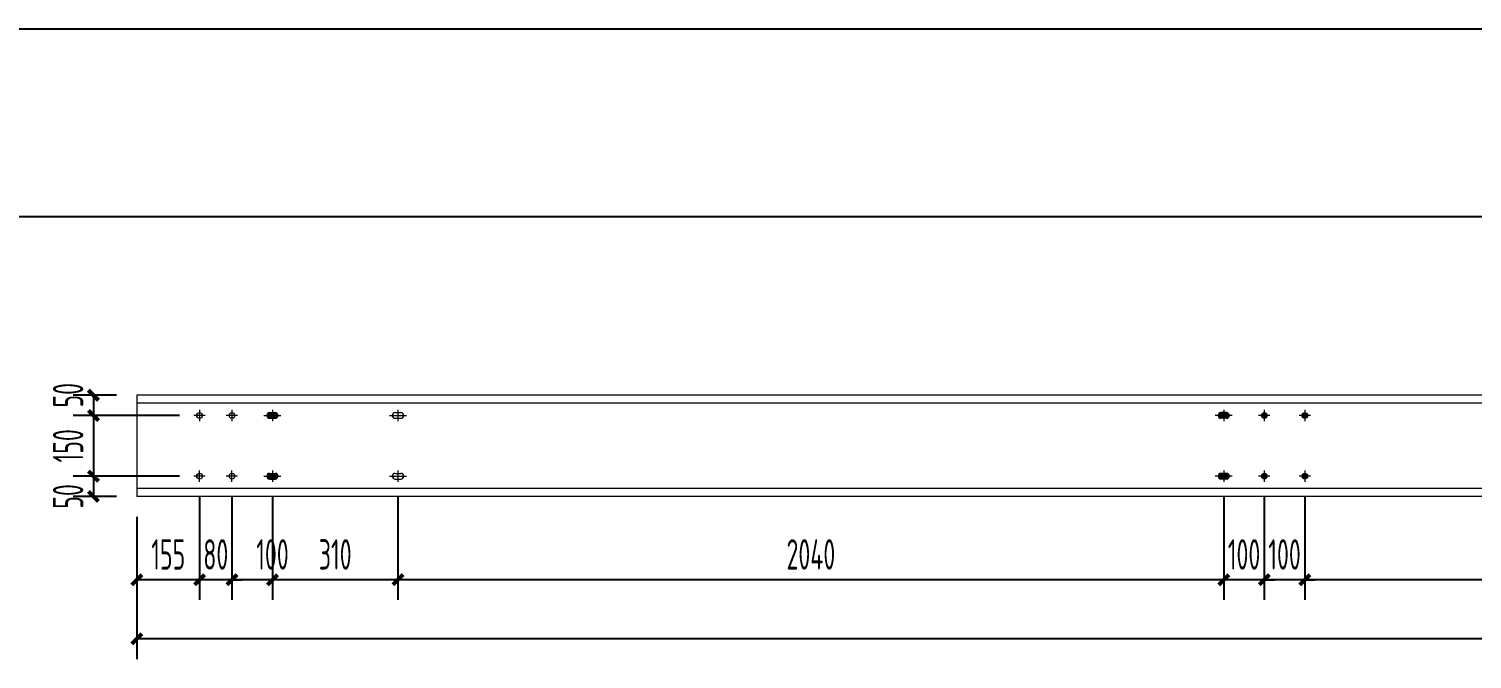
# Model space of a CAD drawing. Header units: inches. Extents: x 129725932 to 129894734, y 55771230 to 55809283.
# Drawn here: x 129809653 to 129813218, y 55786202 to 55787759 of the extents above; entities that cross this region are included whole.
import ezdxf
from ezdxf.enums import TextEntityAlignment as Align

# ---------------------------------------------------------------- set-up
doc = ezdxf.new("R2010")
doc.units = ezdxf.units.IN
doc.header["$MEASUREMENT"] = 0
for name, color, linetype, lineweight in [('Bolt', 252, 'Continuous', 9), ('灰线', 253, 'Continuous', 5), ('绿线', 3, 'Continuous', 9), ('绿色', 3, 'Continuous', 20), ('黄线', 2, 'Continuous', 13)]:
    doc.layers.add(name, color=color, linetype=linetype, lineweight=lineweight)
doc.layers.add('DIM', color=3, linetype='Continuous')
doc.layers.add('TK', color=140, linetype='Continuous')
doc.styles.add('ARIAL', font='swisscl.ttf', dxfattribs={"width": 0.7})
doc.styles.add('HZXY', font='romand.shx', dxfattribs={"bigfont": 'hzxy.shx'})
doc.styles.add('标注', font='tssdeng.shx', dxfattribs={"width": 0.6, "bigfont": 'tssdchn.shx'})
doc.dimstyles.new('构件标注', dxfattribs={"dimtxt": 75, "dimasz": 25, "dimexe": 50, "dimexo": 50, "dimgap": 25, "dimtad": 1, "dimdec": 0, "dimzin": 0, "dimdsep": 46, "dimtxsty": '标注', "dimblk": 'ARCHTICK', "dimcen": 0, "dimclrd": 1, "dimclre": 1, "dimclrt": 7, "dimadec": 0, "dimazin": 0, "dimtfac": 1, "dimtdec": 0, "dimtix": 1, "dimtmove": 2, "dimatfit": 3, "dimldrblk": 'ARCHTICK', "dimfxl": 0, "dimtolj": 1, "dimtzin": 0, "dimlwd": -1, "dimlwe": -1, "dimarcsym": 0})

# ---------------------------------------------------------------- blocks, each defined once
blk = doc.blocks.new('_ArchTick')
at = {"color": 0, "linetype": 'ByBlock', "const_width": 0.4}
blk.add_lwpolyline([(-0.5, -0.5), (0.5, 0.5)], dxfattribs=at)
blk = doc.blocks.new('*D980')
at = {"layer": 'Defpoints', "color": 0}
for p in [(129810564.7, 55786654.1), (129812604.7, 55786654.1), (129810564.7, 55786398.4)]:
    blk.add_point(p, dxfattribs=at)
at = {"layer": 'DIM', "color": 1}
for p, q in [((129810564.7, 55786604.1), (129810564.7, 55786348.4)), ((129812604.7, 55786604.1), (129812604.7, 55786348.4)), ((129812604.7, 55786398.4), (129810564.7, 55786398.4))]:
    blk.add_line(p, q, dxfattribs=at)
at = {"layer": 'DIM', "color": 1, "xscale": 25, "yscale": 25, "zscale": 25, "rotation": 180}
blk.add_blockref('_ArchTick', (129810564.7, 55786398.4), dxfattribs=at)
at = {"layer": 'DIM', "color": 1, "xscale": 25, "yscale": 25, "zscale": 25}
blk.add_blockref('_ArchTick', (129812604.7, 55786398.4), dxfattribs=at)
at = {"layer": 'DIM', "color": 7, "insert": (129811584.7, 55786460.9), "char_height": 75, "attachment_point": 5, "style": '标注'}
blk.add_mtext('\\A1;2040', dxfattribs=at)
blk = doc.blocks.new('*D981')
at = {"layer": 'Defpoints', "color": 0}
for p in [(129810154.7, 55786654.1), (129810254.7, 55786654.1), (129810154.7, 55786398.4)]:
    blk.add_point(p, dxfattribs=at)
at = {"layer": 'DIM', "color": 1}
for p, q in [((129810154.7, 55786604.1), (129810154.7, 55786348.4)), ((129810254.7, 55786604.1), (129810254.7, 55786348.4)), ((129810254.7, 55786398.4), (129810154.7, 55786398.4))]:
    blk.add_line(p, q, dxfattribs=at)
at = {"layer": 'DIM', "color": 1, "xscale": 25, "yscale": 25, "zscale": 25, "rotation": 180}
blk.add_blockref('_ArchTick', (129810154.7, 55786398.4), dxfattribs=at)
at = {"layer": 'DIM', "color": 1, "xscale": 25, "yscale": 25, "zscale": 25}
blk.add_blockref('_ArchTick', (129810254.7, 55786398.4), dxfattribs=at)
at = {"layer": 'DIM', "color": 7, "insert": (129810254.7, 55786460.9), "char_height": 75, "attachment_point": 5, "style": '标注'}
blk.add_mtext('\\A1;100', dxfattribs=at)
blk = doc.blocks.new('*D982')
at = {"layer": 'Defpoints', "color": 0}
for p in [(129809919.7, 55786604.1), (129817909.7, 55786604.1), (129809919.7, 55786252.3)]:
    blk.add_point(p, dxfattribs=at)
at = {"layer": 'DIM', "color": 1}
for p, q in [((129809919.7, 55786554.1), (129809919.7, 55786202.3)), ((129817909.7, 55786554.1), (129817909.7, 55786202.3)), ((129817909.7, 55786252.3), (129809919.7, 55786252.3))]:
    blk.add_line(p, q, dxfattribs=at)
at = {"layer": 'DIM', "color": 1, "xscale": 25, "yscale": 25, "zscale": 25, "rotation": 180}
blk.add_blockref('_ArchTick', (129809919.7, 55786252.3), dxfattribs=at)
at = {"layer": 'DIM', "color": 1, "xscale": 25, "yscale": 25, "zscale": 25}
blk.add_blockref('_ArchTick', (129817909.7, 55786252.3), dxfattribs=at)
at = {"layer": 'DIM', "color": 7, "insert": (129813914.7, 55786314.8), "char_height": 75, "attachment_point": 5, "style": '标注'}
blk.add_mtext('\\A1;7990', dxfattribs=at)
blk = doc.blocks.new('*D983')
at = {"color": 1}
for p, q in [((129809869.7, 55786854.1), (129809762.4, 55786854.1)), ((129809812.4, 55786854.1), (129809812.4, 55786804.1)), ((129810024.7, 55786804.1), (129809762.4, 55786804.1))]:
    blk.add_line(p, q, dxfattribs=at)
at = {"layer": 'Defpoints', "color": 0}
for p in [(129809919.7, 55786854.1), (129809812.4, 55786804.1), (129810074.7, 55786804.1)]:
    blk.add_point(p, dxfattribs=at)
at = {"color": 1, "xscale": 25, "yscale": 25, "zscale": 25}
for p, rotation in [((129809812.4, 55786854.1), 90), ((129809812.4, 55786804.1), 270)]:
    blk.add_blockref('_ArchTick', p, dxfattribs=dict(at, rotation=rotation))
at = {"color": 7, "insert": (129809749.9, 55786854), "char_height": 75, "attachment_point": 5, "rotation": 90, "style": '标注'}
blk.add_mtext('\\A1;50', dxfattribs=at)
blk = doc.blocks.new('*D984')
at = {"color": 1}
for p, q in [((129810024.7, 55786804.1), (129809762.4, 55786804.1)), ((129809812.4, 55786804.1), (129809812.4, 55786654.1)), ((129810024.7, 55786654.1), (129809762.4, 55786654.1))]:
    blk.add_line(p, q, dxfattribs=at)
at = {"layer": 'Defpoints', "color": 0}
for p in [(129810074.7, 55786804.1), (129809812.4, 55786654.1), (129810074.7, 55786654.1)]:
    blk.add_point(p, dxfattribs=at)
at = {"color": 1, "xscale": 25, "yscale": 25, "zscale": 25}
for p, rotation in [((129809812.4, 55786804.1), 90), ((129809812.4, 55786654.1), 270)]:
    blk.add_blockref('_ArchTick', p, dxfattribs=dict(at, rotation=rotation))
at = {"color": 7, "insert": (129809749.9, 55786729.1), "char_height": 75, "attachment_point": 5, "rotation": 90, "style": '标注'}
blk.add_mtext('\\A1;150', dxfattribs=at)
blk = doc.blocks.new('*D985')
at = {"color": 1}
for p, q in [((129810024.7, 55786654.1), (129809762.4, 55786654.1)), ((129809812.4, 55786654.1), (129809812.4, 55786604.1)), ((129809869.7, 55786604.1), (129809762.4, 55786604.1))]:
    blk.add_line(p, q, dxfattribs=at)
at = {"layer": 'Defpoints', "color": 0}
for p in [(129810074.7, 55786654.1), (129809812.4, 55786604.1), (129809919.7, 55786604.1)]:
    blk.add_point(p, dxfattribs=at)
at = {"color": 1, "xscale": 25, "yscale": 25, "zscale": 25}
for p, rotation in [((129809812.4, 55786654.1), 90), ((129809812.4, 55786604.1), 270)]:
    blk.add_blockref('_ArchTick', p, dxfattribs=dict(at, rotation=rotation))
at = {"color": 7, "insert": (129809749.9, 55786604.1), "char_height": 75, "attachment_point": 5, "rotation": 90, "style": '标注'}
blk.add_mtext('\\A1;50', dxfattribs=at)
blk = doc.blocks.new('*D988')
at = {"layer": 'Defpoints', "color": 0}
for p in [(129812604.7, 55786654.1), (129812704.7, 55786654.1), (129812604.7, 55786398.4)]:
    blk.add_point(p, dxfattribs=at)
at = {"layer": 'DIM', "color": 1}
for p, q in [((129812604.7, 55786604.1), (129812604.7, 55786348.4)), ((129812704.7, 55786604.1), (129812704.7, 55786348.4)), ((129812604.7, 55786398.4), (129812579.7, 55786398.4)), ((129812704.7, 55786398.4), (129812604.7, 55786398.4)), ((129812704.7, 55786398.4), (129812729.7, 55786398.4))]:
    blk.add_line(p, q, dxfattribs=at)
at = {"layer": 'DIM', "color": 1, "xscale": 25, "yscale": 25, "zscale": 25}
blk.add_blockref('_ArchTick', (129812604.7, 55786398.4), dxfattribs=at)
at = {"layer": 'DIM', "color": 1, "xscale": 25, "yscale": 25, "zscale": 25, "rotation": 180}
blk.add_blockref('_ArchTick', (129812704.7, 55786398.4), dxfattribs=at)
at = {"layer": 'DIM', "color": 7, "insert": (129812654.7, 55786460.9), "char_height": 75, "attachment_point": 5, "style": '标注'}
blk.add_mtext('\\A1;100', dxfattribs=at)
blk = doc.blocks.new('*D989')
at = {"layer": 'Defpoints', "color": 0}
for p in [(129812704.7, 55786654.1), (129812804.7, 55786654.1), (129812704.7, 55786398.4)]:
    blk.add_point(p, dxfattribs=at)
at = {"layer": 'DIM', "color": 1}
for p, q in [((129812704.7, 55786604.1), (129812704.7, 55786348.4)), ((129812804.7, 55786604.1), (129812804.7, 55786348.4)), ((129812704.7, 55786398.4), (129812679.7, 55786398.4)), ((129812804.7, 55786398.4), (129812704.7, 55786398.4)), ((129812804.7, 55786398.4), (129812829.7, 55786398.4))]:
    blk.add_line(p, q, dxfattribs=at)
at = {"layer": 'DIM', "color": 1, "xscale": 25, "yscale": 25, "zscale": 25}
blk.add_blockref('_ArchTick', (129812704.7, 55786398.4), dxfattribs=at)
at = {"layer": 'DIM', "color": 1, "xscale": 25, "yscale": 25, "zscale": 25, "rotation": 180}
blk.add_blockref('_ArchTick', (129812804.7, 55786398.4), dxfattribs=at)
at = {"layer": 'DIM', "color": 7, "insert": (129812754.7, 55786460.9), "char_height": 75, "attachment_point": 5, "style": '标注'}
blk.add_mtext('\\A1;100', dxfattribs=at)
blk = doc.blocks.new('*D990')
at = {"layer": 'Defpoints', "color": 0}
for p in [(129812804.7, 55786654.1), (129815224.7, 55786654.1), (129812804.7, 55786398.4)]:
    blk.add_point(p, dxfattribs=at)
at = {"layer": 'DIM', "color": 1}
for p, q in [((129812804.7, 55786604.1), (129812804.7, 55786348.4)), ((129815224.7, 55786604.1), (129815224.7, 55786348.4)), ((129815224.7, 55786398.4), (129812804.7, 55786398.4))]:
    blk.add_line(p, q, dxfattribs=at)
at = {"layer": 'DIM', "color": 1, "xscale": 25, "yscale": 25, "zscale": 25, "rotation": 180}
blk.add_blockref('_ArchTick', (129812804.7, 55786398.4), dxfattribs=at)
at = {"layer": 'DIM', "color": 1, "xscale": 25, "yscale": 25, "zscale": 25}
blk.add_blockref('_ArchTick', (129815224.7, 55786398.4), dxfattribs=at)
at = {"layer": 'DIM', "color": 7, "insert": (129814014.7, 55786460.9), "char_height": 75, "attachment_point": 5, "style": '标注'}
blk.add_mtext('\\A1;2420', dxfattribs=at)
blk = doc.blocks.new('*D991')
at = {"layer": 'Defpoints', "color": 0}
for p in [(129810074.7, 55786654.1), (129809919.7, 55786604.1), (129809919.7, 55786398.4)]:
    blk.add_point(p, dxfattribs=at)
at = {"layer": 'DIM', "color": 1}
for p, q in [((129810074.7, 55786604.1), (129810074.7, 55786348.4)), ((129809919.7, 55786554.1), (129809919.7, 55786348.4)), ((129810074.7, 55786398.4), (129809919.7, 55786398.4))]:
    blk.add_line(p, q, dxfattribs=at)
at = {"layer": 'DIM', "color": 1, "xscale": 25, "yscale": 25, "zscale": 25, "rotation": 180}
blk.add_blockref('_ArchTick', (129809919.7, 55786398.4), dxfattribs=at)
at = {"layer": 'DIM', "color": 1, "xscale": 25, "yscale": 25, "zscale": 25}
blk.add_blockref('_ArchTick', (129810074.7, 55786398.4), dxfattribs=at)
at = {"layer": 'DIM', "color": 7, "insert": (129809997.2, 55786460.9), "char_height": 75, "attachment_point": 5, "style": '标注'}
blk.add_mtext('\\A1;155', dxfattribs=at)
blk = doc.blocks.new('*D996')
at = {"layer": 'Defpoints', "color": 0}
for p in [(129810254.7, 55786654.1), (129810564.7, 55786654.1), (129810254.7, 55786398.4)]:
    blk.add_point(p, dxfattribs=at)
at = {"layer": 'DIM', "color": 1}
for p, q in [((129810254.7, 55786604.1), (129810254.7, 55786348.4)), ((129810564.7, 55786604.1), (129810564.7, 55786348.4)), ((129810564.7, 55786398.4), (129810254.7, 55786398.4))]:
    blk.add_line(p, q, dxfattribs=at)
at = {"layer": 'DIM', "color": 1, "xscale": 25, "yscale": 25, "zscale": 25, "rotation": 180}
blk.add_blockref('_ArchTick', (129810254.7, 55786398.4), dxfattribs=at)
at = {"layer": 'DIM', "color": 1, "xscale": 25, "yscale": 25, "zscale": 25}
blk.add_blockref('_ArchTick', (129810564.7, 55786398.4), dxfattribs=at)
at = {"layer": 'DIM', "color": 7, "insert": (129810409.7, 55786460.9), "char_height": 75, "attachment_point": 5, "style": '标注'}
blk.add_mtext('\\A1;310', dxfattribs=at)
blk = doc.blocks.new('*D1029')
at = {"layer": 'Defpoints', "color": 0}
for p in [(129810074.7, 55786654.1), (129810154.7, 55786654.1), (129810074.7, 55786398.4)]:
    blk.add_point(p, dxfattribs=at)
at = {"layer": 'DIM', "color": 1}
for p, q in [((129810074.7, 55786604.1), (129810074.7, 55786348.4)), ((129810154.7, 55786604.1), (129810154.7, 55786348.4)), ((129810074.7, 55786398.4), (129810049.7, 55786398.4)), ((129810154.7, 55786398.4), (129810074.7, 55786398.4)), ((129810154.7, 55786398.4), (129810179.7, 55786398.4))]:
    blk.add_line(p, q, dxfattribs=at)
at = {"layer": 'DIM', "color": 1, "xscale": 25, "yscale": 25, "zscale": 25}
blk.add_blockref('_ArchTick', (129810074.7, 55786398.4), dxfattribs=at)
at = {"layer": 'DIM', "color": 1, "xscale": 25, "yscale": 25, "zscale": 25, "rotation": 180}
blk.add_blockref('_ArchTick', (129810154.7, 55786398.4), dxfattribs=at)
at = {"layer": 'DIM', "color": 7, "insert": (129810114.7, 55786460.9), "char_height": 75, "attachment_point": 5, "style": '标注'}
blk.add_mtext('\\A1;80', dxfattribs=at)
blk = doc.blocks.new('11111')
at = {"layer": 'TK', "lineweight": -3}
for p, q in [((6334425.8, 2886357), (6345762.2, 2886357)), ((6334616.6, 2885879.9), (6345571.4, 2885879.9))]:
    blk.add_line(p, q, dxfattribs=at)
for tag, height, style, width, p in [('DISCIPLINE', 57.3, 'HZXY', 1, (6344328.6, 2871082.6)), ('PROJECT-NAME', 95.4, 'HZXY', 0.8, (6339242.7, 2871015.3)), ('ITEM-NAME', 95.4, 'HZXY', 0.8, (6341079.8, 2871018.9)), ('STATUS', 57.3, 'HZXY', 0.8, (6345235.8, 2871000.4)), ('DRAWING-TITLE', 95.4, 'HZXY', 0.8, (6342797.5, 2870944.3)), ('SCALE', 57.3, 'ARIAL', 1, (6344326.2, 2870923)), ('版本号', 57.3, 'HZXY', 1, (6337057.1, 2870903.9)), ('REWORK-DATE', 57.3, 'ARIAL', 1, (6337574.4, 2870911.2)), ('DRAWING-TITLE', 95.4, 'HZXY', 0.8, (6342791.4, 2870805.4)), ('版本号', 57.3, 'HZXY', 1, (6337057.1, 2870735.6)), ('REWORK-DATE', 57.3, 'ARIAL', 1, (6337574.4, 2870744.2)), ('DATE', 57.3, 'ARIAL', 1, (6344324.1, 2870749.1)), ('DRAWING-TITLE', 95.4, 'HZXY', 0.8, (6342792.9, 2870673)), ('PROJECT-NUMBER', 57.3, 'ARIAL', 0.9, (6345225.3, 2870672.6)), ('DRAWING-NUMBER', 57.3, 'ARIAL', 1, (6344326.7, 2870583.8)), ('版本号', 57.3, 'HZXY', 1, (6337057.1, 2870574.3)), ('REWORK-DATE', 57.3, 'ARIAL', 1, (6337574.4, 2870577.2))]:
    blk.add_attdef(tag, text='', height=height, dxfattribs=dict(at, style=style, width=width)).set_placement(p, align=Align.MIDDLE)

msp = doc.modelspace()

# ---------------------------------------------------------------- hatches: boundary and pattern name
at = {"layer": '绿线'}
h = msp.add_hatch(color=256, dxfattribs=at)
h.paths.add_polyline_path([(129810254.7, 55786811.1), (129810247.7, 55786811.1, 0.414214), (129810240.7, 55786804.1), (129810254.7, 55786804.1)])
h.paths.add_polyline_path([(129810261.7, 55786811.1), (129810254.7, 55786811.1), (129810254.7, 55786804.1), (129810268.7, 55786804.1, 0.414214)])
h.paths.add_polyline_path([(129810268.7, 55786804.1), (129810254.7, 55786804.1), (129810254.7, 55786797.1), (129810261.7, 55786797.1, 0.414214)])
h.paths.add_polyline_path([(129810254.7, 55786804.1), (129810240.7, 55786804.1, 0.414214), (129810247.7, 55786797.1), (129810254.7, 55786797.1)])
h = msp.add_hatch(color=256, dxfattribs=at)
h.paths.add_polyline_path([(129812604.7, 55786811.1), (129812611.7, 55786811.1, -0.414214), (129812618.7, 55786804.1), (129812604.7, 55786804.1)])
h.paths.add_polyline_path([(129812597.7, 55786811.1), (129812604.7, 55786811.1), (129812604.7, 55786804.1), (129812590.7, 55786804.1, -0.414214)])
h.paths.add_polyline_path([(129812590.7, 55786804.1), (129812604.7, 55786804.1), (129812604.7, 55786797.1), (129812597.7, 55786797.1, -0.414214)])
h.paths.add_polyline_path([(129812604.7, 55786804.1), (129812618.7, 55786804.1, -0.414214), (129812611.7, 55786797.1), (129812604.7, 55786797.1)])
h = msp.add_hatch(color=256, dxfattribs=at)
h.paths.add_polyline_path([(129810254.7, 55786661.1), (129810247.7, 55786661.1, 0.414214), (129810240.7, 55786654.1), (129810254.7, 55786654.1)])
h.paths.add_polyline_path([(129810261.7, 55786661.1), (129810254.7, 55786661.1), (129810254.7, 55786654.1), (129810268.7, 55786654.1, 0.414214)])
h.paths.add_polyline_path([(129810268.7, 55786654.1), (129810254.7, 55786654.1), (129810254.7, 55786647.1), (129810261.7, 55786647.1, 0.414214)])
h.paths.add_polyline_path([(129810254.7, 55786654.1), (129810240.7, 55786654.1, 0.414214), (129810247.7, 55786647.1), (129810254.7, 55786647.1)])
h = msp.add_hatch(color=256, dxfattribs=at)
h.paths.add_polyline_path([(129812604.7, 55786661.1), (129812611.7, 55786661.1, -0.414214), (129812618.7, 55786654.1), (129812604.7, 55786654.1)])
h.paths.add_polyline_path([(129812597.7, 55786661.1), (129812604.7, 55786661.1), (129812604.7, 55786654.1), (129812590.7, 55786654.1, -0.414214)])
h.paths.add_polyline_path([(129812590.7, 55786654.1), (129812604.7, 55786654.1), (129812604.7, 55786647.1), (129812597.7, 55786647.1, -0.414214)])
h.paths.add_polyline_path([(129812604.7, 55786654.1), (129812618.7, 55786654.1, -0.414214), (129812611.7, 55786647.1), (129812604.7, 55786647.1)])
at = {"layer": '绿色'}
h = msp.add_hatch(color=256, dxfattribs=at)
h.dxf.hatch_style = 1
edge = h.paths.add_edge_path()
edge.add_arc((129812704.7, 55786804.1), 7, 180, 540, ccw=False)
h = msp.add_hatch(color=256, dxfattribs=at)
h.dxf.hatch_style = 1
edge = h.paths.add_edge_path()
edge.add_arc((129812804.7, 55786804.1), 7, 180, 540, ccw=False)
h = msp.add_hatch(color=256, dxfattribs=at)
h.dxf.hatch_style = 1
edge = h.paths.add_edge_path()
edge.add_arc((129812704.7, 55786654.1), 7, 180, 540, ccw=False)
h = msp.add_hatch(color=256, dxfattribs=at)
h.dxf.hatch_style = 1
edge = h.paths.add_edge_path()
edge.add_arc((129812804.7, 55786654.1), 7, 180, 540, ccw=False)

# ---------------------------------------------------------------- linework, layer by layer
at = {"layer": 'Bolt'}
for p, q in [((129810088.7, 55786804.1), (129810060.7, 55786804.1)), ((129810074.7, 55786818.1), (129810074.7, 55786790.1)), ((129810168.7, 55786804.1), (129810140.7, 55786804.1)), ((129810154.7, 55786818.1), (129810154.7, 55786790.1)), ((129810233.7, 55786804.1), (129810275.7, 55786804.1)), ((129810240.7, 55786804.1), (129810268.7, 55786804.1)), ((129810247.7, 55786811.1), (129810261.7, 55786811.1)), ((129810247.7, 55786797.1), (129810261.7, 55786797.1)), ((129810254.7, 55786818.1), (129810254.7, 55786790.1)), ((129810254.7, 55786818.1), (129810254.7, 55786790.1)), ((129810543.7, 55786804.1), (129810585.7, 55786804.1)), ((129810557.7, 55786811.1), (129810571.7, 55786811.1)), ((129810557.7, 55786797.1), (129810571.7, 55786797.1)), ((129810564.7, 55786818.1), (129810564.7, 55786790.1)), ((129812625.7, 55786804.1), (129812583.7, 55786804.1)), ((129812618.7, 55786804.1), (129812590.7, 55786804.1)), ((129812611.7, 55786811.1), (129812597.7, 55786811.1)), ((129812611.7, 55786797.1), (129812597.7, 55786797.1)), ((129812604.7, 55786818.1), (129812604.7, 55786790.1)), ((129812604.7, 55786818.1), (129812604.7, 55786790.1)), ((129812718.7, 55786804.1), (129812690.7, 55786804.1)), ((129812704.7, 55786818.1), (129812704.7, 55786790.1)), ((129812818.7, 55786804.1), (129812790.7, 55786804.1)), ((129812804.7, 55786818.1), (129812804.7, 55786790.1)), ((129810088.7, 55786654.1), (129810060.7, 55786654.1)), ((129810074.7, 55786640.1), (129810074.7, 55786668.1)), ((129810168.7, 55786654.1), (129810140.7, 55786654.1)), ((129810154.7, 55786640.1), (129810154.7, 55786668.1)), ((129810233.7, 55786654.1), (129810275.7, 55786654.1)), ((129810240.7, 55786654.1), (129810268.7, 55786654.1)), ((129810247.7, 55786661.1), (129810261.7, 55786661.1)), ((129810254.7, 55786668.1), (129810254.7, 55786640.1)), ((129810254.7, 55786668.1), (129810254.7, 55786640.1)), ((129810543.7, 55786654.1), (129810585.7, 55786654.1)), ((129810557.7, 55786661.1), (129810571.7, 55786661.1)), ((129810564.7, 55786668.1), (129810564.7, 55786640.1)), ((129812625.7, 55786654.1), (129812583.7, 55786654.1)), ((129812618.7, 55786654.1), (129812590.7, 55786654.1)), ((129812611.7, 55786661.1), (129812597.7, 55786661.1)), ((129812604.7, 55786668.1), (129812604.7, 55786640.1)), ((129812604.7, 55786668.1), (129812604.7, 55786640.1)), ((129812718.7, 55786654.1), (129812690.7, 55786654.1)), ((129812704.7, 55786668.1), (129812704.7, 55786640.1)), ((129812818.7, 55786654.1), (129812790.7, 55786654.1)), ((129812804.7, 55786668.1), (129812804.7, 55786640.1)), ((129810247.7, 55786647.1), (129810261.7, 55786647.1)), ((129810557.7, 55786647.1), (129810571.7, 55786647.1)), ((129812611.7, 55786647.1), (129812597.7, 55786647.1))]:
    msp.add_line(p, q, dxfattribs=at)
for centre in [(129810074.7, 55786804.1), (129810154.7, 55786804.1), (129810254.7, 55786804.1), (129812604.7, 55786804.1), (129812704.7, 55786804.1), (129812804.7, 55786804.1), (129810074.7, 55786654.1), (129810154.7, 55786654.1), (129810254.7, 55786654.1), (129812604.7, 55786654.1), (129812704.7, 55786654.1), (129812804.7, 55786654.1)]:
    msp.add_circle(centre, 7, dxfattribs=at)
for centre, start, end in [((129810247.7, 55786804.1), 90, 270), ((129810261.7, 55786804.1), 270, 90), ((129810557.7, 55786804.1), 90, 270), ((129810571.7, 55786804.1), 270, 90), ((129812597.7, 55786804.1), 90, 270), ((129812611.7, 55786804.1), 270, 90), ((129810247.7, 55786654.1), 90, 270), ((129810261.7, 55786654.1), 270, 90), ((129810557.7, 55786654.1), 90, 270), ((129810571.7, 55786654.1), 270, 90), ((129812597.7, 55786654.1), 90, 270), ((129812611.7, 55786654.1), 270, 90)]:
    msp.add_arc(centre, 7, start, end, dxfattribs=at)
at = {"layer": '灰线'}
for p, q in [((129817909.7, 55786834.1), (129809919.7, 55786834.1)), ((129817909.7, 55786624.1), (129809919.7, 55786624.1))]:
    msp.add_line(p, q, dxfattribs=at)
at = {"layer": '黄线'}
for p, q in [((129817909.7, 55786854.1), (129809919.7, 55786854.1)), ((129809919.7, 55786854.1), (129809919.7, 55786604.1)), ((129817909.7, 55786604.1), (129809919.7, 55786604.1))]:
    msp.add_line(p, q, dxfattribs=at)

# ---------------------------------------------------------------- block references
at = {"xscale": 0.9707934956168172, "yscale": 0.9707935029519656, "zscale": 0.9707934809988513}
msp.add_blockref('11111', (123659681.3, 52985702.3), dxfattribs=at)

# ---------------------------------------------------------------- dimensions: what is measured, and where the dimension line sits
for base, p1, p2, picture, middle in [((129809812.4, 55786804.1), (129809919.7, 55786854.1), (129810074.7, 55786804.1), '*D983', (129809749.9, 55786854)), ((129809812.4, 55786604.1), (129810074.7, 55786654.1), (129809919.7, 55786604.1), '*D985', (129809749.9, 55786604.1))]:
    dim = msp.add_linear_dim(base=base, p1=p1, p2=p2, angle=90, dimstyle='构件标注')
    dim.commit()
    dim.dimension.update_dxf_attribs({"geometry": picture, "text_midpoint": middle, "dimtype": 128})
dim = msp.add_linear_dim(base=(129809812.4, 55786654.1), p1=(129810074.7, 55786804.1), p2=(129810074.7, 55786654.1), angle=90, dimstyle='构件标注')
dim.commit()
dim.dimension.update_dxf_attribs({"geometry": '*D984', "text_midpoint": (129809749.9, 55786729.1)})
at = {"layer": 'DIM'}
for base, p1, p2, picture, middle in [((129809919.7, 55786398.4), (129810074.7, 55786654.1), (129809919.7, 55786604.1), '*D991', (129809997.2, 55786460.9)), ((129810074.7, 55786398.4), (129810154.7, 55786654.1), (129810074.7, 55786654.1), '*D1029', (129810114.7, 55786460.9))]:
    dim = msp.add_linear_dim(base=base, p1=p1, p2=p2, dimstyle='构件标注', dxfattribs=at)
    dim.commit()
    dim.dimension.update_dxf_attribs({"geometry": picture, "text_midpoint": middle})
dim = msp.add_linear_dim(base=(129810154.7, 55786398.4), p1=(129810254.7, 55786654.1), p2=(129810154.7, 55786654.1), angle=180, dimstyle='构件标注', dxfattribs=at)
dim.commit()
dim.dimension.update_dxf_attribs({"geometry": '*D981', "text_midpoint": (129810254.7, 55786460.9), "dimtype": 128})
for base, p1, p2, picture, middle in [((129810254.7, 55786398.4), (129810564.7, 55786654.1), (129810254.7, 55786654.1), '*D996', (129810409.7, 55786460.9)), ((129810564.7, 55786398.4), (129812604.7, 55786654.1), (129810564.7, 55786654.1), '*D980', (129811584.7, 55786460.9)), ((129812604.7, 55786398.4), (129812704.7, 55786654.1), (129812604.7, 55786654.1), '*D988', (129812654.7, 55786460.9)), ((129812704.7, 55786398.4), (129812804.7, 55786654.1), (129812704.7, 55786654.1), '*D989', (129812754.7, 55786460.9)), ((129812804.7, 55786398.4), (129815224.7, 55786654.1), (129812804.7, 55786654.1), '*D990', (129814014.7, 55786460.9)), ((129809919.7, 55786252.3), (129817909.7, 55786604.1), (129809919.7, 55786604.1), '*D982', (129813914.7, 55786314.8))]:
    dim = msp.add_linear_dim(base=base, p1=p1, p2=p2, angle=180, dimstyle='构件标注', dxfattribs=at)
    dim.commit()
    dim.dimension.update_dxf_attribs({"geometry": picture, "text_midpoint": middle})

doc.saveas('drawing.dxf')
